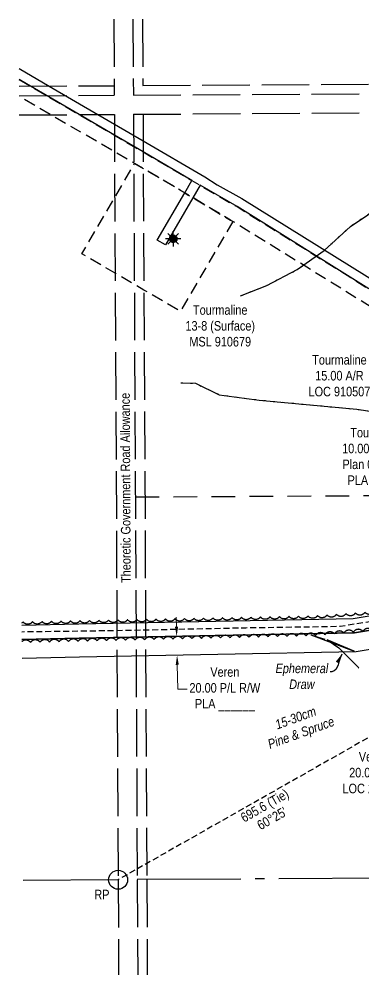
# Model space of a CAD drawing. Extents: x 522678 to 525047, y 5973691 to 5975795.
# Drawn here: x 522739 to 523102, y 5973691 to 5974695 of the extents above; entities that cross this region are included whole.
import ezdxf
from ezdxf.enums import TextEntityAlignment as Align

# ---------------------------------------------------------------- set-up
doc = ezdxf.new("R2010")
doc.units = 0
doc.header["$LTSCALE"] = 5
doc.header["$PDSIZE"] = 10
for name, pattern in [('0', [1, 1, 0]), ('foc-ACCESSROAD', [3.75, 2.5, -1.25]), ('foc-LSD', [8, 5, -3]), ('foc-QUARTERLINE', [33, 25, -3, 2, -3]), ('foc-TIELINE', [1.875, 1.25, -0.625]), ('foc-TOPO-ephemeral', [6.25, 3.125, -0.625, 0.625, -0.625, 0.625, -0.625]), ('foc-UNSURVEYED', [12.5, 10, -2.5]), ('foc-WHEELTRACKS', [2, 0.4, -1.6]), ('UG_PIPE', [1.875, 1.25, -0.625])]:
    doc.linetypes.add(name, pattern=pattern)
doc.layers.get('Defpoints').update_dxf_attribs({"color": 9})
for name, color, linetype in [('35', 37, 'Continuous'), ('AS-PIPE-UG', 44, 'UG_PIPE'), ('C-RW', 13, 'Continuous'), ('F-AR', 190, 'foc-ACCESSROAD'), ('F-RW', 190, 'Continuous'), ('F-WS', 190, 'foc-ACCESSROAD'), ('F-WS-S', 8, 'Continuous'), ('L-BD', 7, 'Continuous'), ('L-QSEC', 8, 'foc-QUARTERLINE'), ('L-ROAD-T', 7, 'Continuous'), ('L-SECTION-LSD', 7, 'foc-LSD'), ('L-TIE', 7, 'foc-TIELINE'), ('L-USEC', 7, 'foc-UNSURVEYED'), ('T-BUSH', 110, '0'), ('T-BUSH-T', 110, 'Continuous'), ('T-DRAW', 143, 'foc-TOPO-ephemeral'), ('T-WATER-P3', 160, 'foc-WHEELTRACKS'), ('T-WATER-T', 170, 'Continuous')]:
    doc.layers.add(name, color=color, linetype=linetype)
for name, color, linetype, lineweight in [('C-AR-T', 13, 'Continuous', 9), ('C-RW-T', 13, 'Continuous', 9), ('F-AR-T', 190, 'Continuous', 9), ('F-RW-T', 190, 'Continuous', 9), ('F-WS-T', 190, 'Continuous', 9)]:
    doc.layers.add(name, color=color, linetype=linetype, lineweight=lineweight)
doc.styles.add('80CG', font='ARIALN.TTF', dxfattribs={"height": 10})
doc.styles.add('80L', font='ARIALN.TTF', dxfattribs={"height": 10})
doc.styles.add('foc-LtypeFont', font='ARIALN.TTF', dxfattribs={"height": 7.35})
doc.styles.get("Standard").update_dxf_attribs({"font": 'ARIALN.TTF'})
doc.linetypes.add('foc-TOPO-flowdirection-NOLINE', pattern='A,0,[">",foc-LtypeFont,S=0.3,R=0,X=0,Y=-0.945],-20,[">",foc-LtypeFont,S=0.3,R=0,X=0,Y=-0.945],0', length=20)
doc.dimstyles.new('Compass 5 000', dxfattribs={"dimscale": 5, "dimtxt": 9, "dimasz": 2, "dimexe": 0.2, "dimexo": 0.0625, "dimgap": 0.5, "dimtad": 0, "dimtih": 1, "dimtoh": 1, "dimzin": 0, "dimdsep": 46, "dimtxsty": '80CG', "dimcen": 0.1, "dimse1": 1, "dimse2": 1, "dimclrd": 256, "dimclrt": 256, "dimaunit": 1, "dimadec": 4, "dimazin": 0, "dimtfac": 0.06, "dimtofl": 0, "dimtmove": 0, "dimatfit": 1, "dimfxl": 0.2, "dimtolj": 1, "dimtzin": 0, "dimlwd": -1, "dimarcsym": 0})

# ---------------------------------------------------------------- blocks, each defined once
blk = doc.blocks.new('GAS')
h = blk.add_hatch(color=255)
h.dxf.hatch_style = 1
edge = h.paths.add_edge_path()
edge.add_arc((0, 0), 0.9, 0, 360)
for p, q in [((-0.81, 0), (-1.62, 0)), ((-0.57, 0.57), (-1.14, 1.14)), ((0, 0.81), (0, 1.62)), ((0.57, 0.57), (1.14, 1.14)), ((1.62, 0), (0.81, 0)), ((-0.57, -0.57), (-1.14, -1.14)), ((0, -0.81), (0, -1.62)), ((1.14, -1.14), (0.57, -0.57))]:
    blk.add_line(p, q)
blk.add_circle((0, 0), 0.8)
blk = doc.blocks.new('*D19')
at = {"layer": 'Defpoints', "color": 0, "transparency": 16777216}
for p in [(523139.3, 5974327.7), (523140.1, 5974325.4), (523154.2, 5974330.6)]:
    blk.add_point(p, dxfattribs=at)
at = {"layer": 'F-AR-T', "transparency": 16777216}
for p, q in [((523162.7, 5974336.4), (523172.1, 5974339.9)), ((523129.9, 5974324.2), (523120.5, 5974320.7)), ((523120.5, 5974320.7), (523110.5, 5974320.7))]:
    blk.add_line(p, q, dxfattribs=at)
for points in [[(523162.1, 5974338), (523163.3, 5974334.9), (523153.3, 5974332.9)], [(523129.3, 5974325.7), (523130.5, 5974322.6), (523139.3, 5974327.7)]]:
    blk.add_solid(points, dxfattribs=at)
at = {"layer": 'F-AR-T', "transparency": 16777216, "insert": (523076.2, 5974320.7), "char_height": 10, "attachment_point": 5, "style": '80CG'}
blk.add_mtext('\\A1;Tourmaline\\P15.00 A/R\\PLOC 910507', dxfattribs=at)
blk = doc.blocks.new('*D20')
at = {"layer": 'Defpoints', "color": 0, "transparency": 16777216}
for p in [(523193.8, 5974253.2), (523184.5, 5974249.7), (523186.7, 5974243.8)]:
    blk.add_point(p, dxfattribs=at)
at = {"layer": 'F-RW-T', "transparency": 16777216}
for p, q in [((523205.4, 5974250.8), (523214.8, 5974254.3)), ((523165.4, 5974235.9), (523155.4, 5974235.9)), ((523177.3, 5974240.3), (523165.4, 5974235.9))]:
    blk.add_line(p, q, dxfattribs=at)
for points in [[(523204.8, 5974252.4), (523206, 5974249.3), (523196, 5974247.3)], [(523176.7, 5974241.9), (523177.9, 5974238.7), (523186.7, 5974243.8)]]:
    blk.add_solid(points, dxfattribs=at)
at = {"layer": 'F-RW-T', "transparency": 16777216, "insert": (523116.3, 5974235.9), "char_height": 10, "attachment_point": 5, "style": '80CG'}
blk.add_mtext('\\A1;Tourmaline\\P10.00 P/L R/W\\PPlan 082 7439\\PPLA 910406', dxfattribs=at)
blk = doc.blocks.new('*D27')
at = {"layer": 'C-AR-T', "transparency": 16777216}
for p, q in [((523156.2, 5973901.2), (523146.2, 5973903.6)), ((523195.1, 5973891.9), (523204.8, 5973889.5))]:
    blk.add_line(p, q, dxfattribs=at)
for points in [[(523156.6, 5973902.8), (523155.8, 5973899.6), (523165.9, 5973898.8)], [(523195.5, 5973893.5), (523194.7, 5973890.2), (523185.4, 5973894.2)]]:
    blk.add_solid(points, dxfattribs=at)
at = {"layer": 'Defpoints', "color": 0, "transparency": 16777216}
for p in [(523183.3, 5973971.5), (523202.8, 5973966.9), (523165.9, 5973898.8)]:
    blk.add_point(p, dxfattribs=at)
at = {"layer": 'C-AR-T', "transparency": 16777216, "insert": (523111.9, 5973903.6), "char_height": 10, "attachment_point": 5, "style": '80CG'}
blk.add_mtext('\\A1;Veren\\P20.00 A/R\\PLOC 231023', dxfattribs=at)
blk = doc.blocks.new('*D29')
at = {"layer": 'C-RW-T', "transparency": 16777216}
for p, q in [((522904.8, 5974056.9), (522904.6, 5974066.9)), ((522905.6, 5974016.9), (522906.1, 5973991.3)), ((522906.1, 5973991.3), (522916.1, 5973991.3))]:
    blk.add_line(p, q, dxfattribs=at)
for points in [[(522906.5, 5974056.9), (522903.2, 5974056.9), (522905, 5974046.9)], [(522907.3, 5974017), (522904, 5974016.9), (522905.4, 5974026.9)]]:
    blk.add_solid(points, dxfattribs=at)
at = {"layer": 'Defpoints', "color": 0, "transparency": 16777216}
for p in [(522951.6, 5974047.8), (522905.4, 5974026.9), (522952, 5974027.9)]:
    blk.add_point(p, dxfattribs=at)
at = {"layer": 'C-RW-T', "transparency": 16777216, "insert": (522955.7, 5973991.3), "char_height": 10, "attachment_point": 5, "style": '80CG'}
blk.add_mtext('\\A1;Veren\\P20.00 P/L R/W\\PPLA ______', dxfattribs=at)

msp = doc.modelspace()

# ---------------------------------------------------------------- linework, layer by layer
at = {"layer": '35', "color": 3}
msp.add_circle((522843.409, 5973791.069), 9.994, dxfattribs=at)
at = {"layer": 'AS-PIPE-UG', "flags": 128}
msp.add_lwpolyline([(523457.102, 5974205.669), (523447.402, 5974202.99), (523438.12, 5974201.544), (523427.698, 5974192.486), (523420.079, 5974185.084), (523417.647, 5974183.213), (523386.647, 5974151.072), (523356.169, 5974115.863), (523327.039, 5974084.843), (523320.415, 5974078.979), (523317.515, 5974076.095), (523315.721, 5974075.284), (523310.608, 5974071.747), (523307.495, 5974070.825), (523303.041, 5974070.505), (523208.258, 5974070.729), (523150.223, 5974069.189), (523077.116, 5974057.122), (522977.648, 5974055.625), (522849.415, 5974052.87), (522742.18, 5974051.422)], dxfattribs=at)
at = {"layer": 'C-RW', "flags": 128}
for points in [[(522742.144, 5974058.686), (522802.014, 5974059.867), (523090.554, 5974065.579), (523147.159, 5974074.984), (523309.269, 5974079.844), (523430.587, 5974209.137), (523471.871, 5974223.273), (523476.727, 5974209.09), (523438.969, 5974196.161), (523315.941, 5974065.046), (523148.619, 5974060.03), (523091.938, 5974050.612), (522802.311, 5974044.879), (522742.218, 5974043.694)], [(522742.218, 5974043.694), (522802.311, 5974044.879), (523091.938, 5974050.612), (523148.619, 5974060.03), (523315.941, 5974065.046), (523438.969, 5974196.161), (523461.466, 5974203.864), (523487.267, 5974174.326), (523765.64, 5974060.807)], [(523765.75, 5974039.175), (523475.331, 5974157.607), (523455.242, 5974180.605), (523450.145, 5974178.86), (523324.837, 5974045.315), (523150.565, 5974040.091), (523093.784, 5974030.656), (522802.707, 5974024.894), (522742.317, 5974023.703)]]:
    msp.add_lwpolyline(points, dxfattribs=at)
at = {"layer": 'F-AR', "flags": 128}
msp.add_lwpolyline([(522739.313, 5974631.908), (522751.227, 5974624.966), (522802.466, 5974595.114), (522839.545, 5974573.511), (522869.79, 5974555.889), (522921.116, 5974525.985), (522929.75, 5974520.953), (522968.483, 5974498.385), (523107.281, 5974411.976), (523128.746, 5974398.614), (523137.818, 5974374.369), (523203.907, 5974197.743), (523204.362, 5974196.125), (523188.649, 5974195.66), (523188.063, 5974197.273), (523116.483, 5974388.574), (522964.023, 5974482.832), (522961.723, 5974484.222), (522922.071, 5974507.774), (522917.242, 5974510.641), (522913.517, 5974512.944), (522908.773, 5974515.875), (522869.877, 5974538.45), (522860.757, 5974543.742), (522839.632, 5974556.003), (522772.542, 5974594.935), (522739.401, 5974614.168)], dxfattribs=at)
at = {"layer": 'F-RW'}
for points in [[(522739.256, 5974643.507), (522770.877, 5974625.083), (522822.117, 5974595.231), (522839.488, 5974585.111), (522869.733, 5974567.488), (522934.782, 5974529.588), (522947.681, 5974521.391), (522973.621, 5974506.958), (523136.914, 5974405.301)], [(523107.281, 5974411.976), (522968.483, 5974498.385), (522929.75, 5974520.953), (522922.071, 5974507.774), (522893.134, 5974458.104), (522884.497, 5974463.136), (522913.517, 5974512.944), (522921.116, 5974525.985), (522869.79, 5974555.889), (522839.545, 5974573.511), (522802.466, 5974595.114), (522751.227, 5974624.966), (522739.313, 5974631.908)]]:
    msp.add_lwpolyline(points, dxfattribs=at)
at = {"layer": 'F-WS', "flags": 128}
msp.add_lwpolyline([(522964.023, 5974482.832), (522908.927, 5974388.387), (522870.507, 5974410.806), (522840.261, 5974428.456), (522805.377, 5974448.812), (522839.869, 5974507.936), (522860.757, 5974543.742), (522869.877, 5974538.45), (522908.773, 5974515.875), (522913.517, 5974512.944), (522917.242, 5974510.641), (522922.071, 5974507.774), (522961.723, 5974484.222), (522964.023, 5974482.832)], close=True, dxfattribs=at)
at = {"layer": 'L-QSEC'}
for p, q in [((522843.409, 5973791.07), (522743.468, 5973790.479)), ((523632.402, 5973795.739), (522863.517, 5973791.188))]:
    msp.add_line(p, q, dxfattribs=at)
at = {"layer": 'L-SECTION-LSD', "flags": 128}
msp.add_lwpolyline([(522861.531, 5974193.324), (523664.994, 5974198.067)], dxfattribs=at)
at = {"layer": 'L-TIE', "flags": 128}
msp.add_lwpolyline([(523448.042, 5974134.156), (522843.409, 5973791.069)], dxfattribs=at)
at = {"layer": 'L-USEC'}
for p, q in [((522838.946, 5974695.286), (522839.339, 5974615.443)), ((522859.054, 5974695.404), (522859.447, 5974615.561)), ((522869.108, 5974695.463), (522869.451, 5974625.674)), ((522739.348, 5974624.908), (522839.26, 5974625.497)), ((522839.26, 5974625.497), (522839.289, 5974625.497)), ((522869.451, 5974625.674), (523662.759, 5974630.35)), ((522739.398, 5974614.854), (522839.319, 5974615.442)), ((522839.319, 5974615.442), (522839.339, 5974615.443)), ((522859.447, 5974615.561), (523662.818, 5974620.296)), ((522739.497, 5974594.746), (522839.438, 5974595.334)), ((522839.438, 5974595.334), (522843.409, 5973791.07)), ((522859.546, 5974595.453), (523662.936, 5974600.188)), ((522859.546, 5974595.453), (522859.546, 5974595.433)), ((522859.546, 5974595.434), (522863.517, 5973791.169)), ((522869.6, 5974595.512), (522869.6, 5974595.483)), ((522869.6, 5974595.483), (522873.571, 5973791.219)), ((522843.409, 5973791.07), (522843.903, 5973691.131)), ((522863.517, 5973791.169), (522864.011, 5973691.25)), ((522873.571, 5973791.219), (522874.065, 5973691.309))]:
    msp.add_line(p, q, dxfattribs=at)
at = {"layer": 'T-BUSH', "flags": 128}
for points in [[(523199.511, 5974090.998, -0.52056705), (523191.415, 5974085.965, -0.52056705), (523181.464, 5974085.039, -0.52056705), (523171.512, 5974084.114, -0.52056705), (523161.561, 5974083.188, -0.52056705), (523151.94, 5974080.518, -0.52056705), (523142.338, 5974077.746, -0.52056705), (523132.736, 5974074.973, -0.52056705), (523122.898, 5974073.529, -0.52056705), (523112.928, 5974072.831, -0.52056705), (523102.959, 5974072.133, -0.52056705), (523092.989, 5974071.435, -0.52056705), (523083.019, 5974070.737, -0.52056705), (523073.049, 5974070.039, -0.52056705), (523063.079, 5974069.341, -0.52056705), (523053.11, 5974068.643, -0.52056705), (523043.123, 5974068.307, -0.52056705), (523033.131, 5974068.1, -0.52056705), (523023.139, 5974067.893, -0.52056705), (523013.147, 5974067.687, -0.52056705), (523003.155, 5974067.48, -0.52056705), (522993.163, 5974067.273, -0.52056705), (522983.171, 5974067.066, -0.52056705), (522973.179, 5974066.86, -0.52056705), (522963.187, 5974066.653, -0.52056705), (522953.195, 5974066.446, -0.52056705), (522943.203, 5974066.239, -0.52056705), (522933.211, 5974066.032, -0.52056705), (522923.218, 5974065.826, -0.52056705), (522913.226, 5974065.619, -0.52056705), (522903.234, 5974065.412, -0.52056705), (522893.242, 5974065.205, -0.52056705), (522883.25, 5974064.999, -0.52056705), (522873.258, 5974064.792, -0.52056705), (522863.266, 5974064.585, -0.52056705), (522853.274, 5974064.378, -0.52056705), (522843.282, 5974064.171, -0.52056705), (522833.29, 5974063.965, -0.52056705), (522823.298, 5974063.758, -0.52056705), (522813.306, 5974063.551, -0.52056705), (522803.313, 5974063.344, -0.52056705), (522793.321, 5974063.138, -0.52056705), (522783.329, 5974062.931, -0.52056705), (522773.337, 5974062.724, -0.52056705), (522763.345, 5974062.517, -0.52056705), (522753.353, 5974062.311, -0.52056705), (522743.361, 5974062.104, -0.07501473), (522742.134, 5974060.759, -0.07501473)], [(523196.341, 5974055.246, 0.52056705), (523190.528, 5974058.185, 0.52056705), (523180.539, 5974057.861, 0.52056705), (523170.55, 5974057.537, 0.52056705), (523160.561, 5974057.212, 0.52056705), (523150.598, 5974056.46, 0.52056705), (523140.642, 5974055.584, 0.52056705), (523130.686, 5974054.708, 0.52056705), (523120.73, 5974053.832, 0.52056705), (523110.775, 5974052.956, 0.52056705), (523100.819, 5974052.08, 0.52056705), (523090.863, 5974051.204, 0.52056705), (523080.907, 5974050.327, 0.52056705), (523070.952, 5974049.451, 0.52056705), (523060.996, 5974048.575, 0.52056705), (523051.04, 5974047.699, 0.52056705), (523041.054, 5974047.371, 0.52056705), (523031.062, 5974047.133, 0.52056705), (523021.071, 5974046.894, 0.52056705), (523011.08, 5974046.655, 0.52056705), (523001.088, 5974046.417, 0.52056705), (522991.097, 5974046.178, 0.52056705), (522981.106, 5974045.939, 0.52056705), (522971.114, 5974045.701, 0.52056705), (522961.123, 5974045.462, 0.52056705), (522951.132, 5974045.223, 0.52056705), (522941.14, 5974044.985, 0.52056705), (522931.149, 5974044.746, 0.52056705), (522921.157, 5974044.507, 0.52056705), (522911.166, 5974044.268, 0.52056705), (522901.175, 5974044.03, 0.52056705), (522891.183, 5974043.791, 0.52056705), (522881.192, 5974043.552, 0.52056705), (522871.201, 5974043.314, 0.52056705), (522861.209, 5974043.075, 0.52056705), (522851.218, 5974042.836, 0.52056705), (522841.226, 5974042.598, 0.52056705), (522831.235, 5974042.359, 0.52056705), (522821.244, 5974042.12, 0.52056705), (522811.252, 5974041.881, 0.52056705), (522801.261, 5974041.643, 0.52056705), (522791.27, 5974041.404, 0.52056705), (522781.278, 5974041.165, 0.52056705), (522771.287, 5974040.927, 0.52056705), (522761.295, 5974040.688, 0.52056705), (522751.304, 5974040.449, 0.44864996), (522742.23, 5974041.292, 0.44864996)]]:
    msp.add_lwpolyline(points, format="xyb", dxfattribs=at)
at = {"layer": 'T-DRAW', "flags": 128}
msp.add_lwpolyline([(523046.012, 5974048.573), (523054.003, 5974046.126), (523063.281, 5974043.251), (523075.53, 5974034.912), (523096.605, 5974013.713)], dxfattribs=at)
at = {"layer": 'T-DRAW', "linetype": 'foc-TOPO-flowdirection-NOLINE', "flags": 128}
msp.add_lwpolyline([(523046.012, 5974048.573), (523091.862, 5974031.166), (523063.281, 5974043.251), (523075.53, 5974034.912), (523096.605, 5974013.713)], dxfattribs=at)
at = {"layer": 'T-WATER-P3', "flags": 128}
for points in [[(522972.253, 5974404.786), (522999.95, 5974415.682), (523031.886, 5974432.356), (523060.306, 5974452.416), (523087.723, 5974477.707), (523125.199, 5974502.743), (523174.242, 5974519.304), (523229.174, 5974549.481), (523276.805, 5974569.316), (523336.094, 5974583.672), (523391.087, 5974587.443), (523428.747, 5974603.031), (523455.239, 5974621.853), (523483.234, 5974648.356), (523507.486, 5974666.683), (523541.678, 5974684.069)], [(522909.513, 5974313.24), (522924.677, 5974312.787), (522949.819, 5974300.82), (522991.643, 5974295.184), (523094.614, 5974285.485), (523151.647, 5974276.992), (523210.289, 5974270.782), (523279.688, 5974259.08), (523325.083, 5974243.275)]]:
    msp.add_lwpolyline(points, dxfattribs=at)
at = {"layer": 'T-WATER-P3', "linetype": 'foc-TOPO-flowdirection-NOLINE', "flags": 128}
for points in [[(522972.253, 5974404.786), (522999.95, 5974415.682), (523031.886, 5974432.356), (523060.306, 5974452.416), (523087.723, 5974477.707), (523125.199, 5974502.743), (523174.242, 5974519.304), (523229.174, 5974549.481), (523276.805, 5974569.316), (523336.094, 5974583.672), (523391.087, 5974587.443), (523428.747, 5974603.031), (523455.239, 5974621.853), (523483.234, 5974648.356), (523507.486, 5974666.683), (523541.678, 5974684.069)], [(522909.513, 5974313.24), (522924.677, 5974312.787), (522949.819, 5974300.82), (522991.643, 5974295.184), (523094.614, 5974285.485), (523151.647, 5974276.992), (523210.289, 5974270.782), (523279.688, 5974259.08), (523325.083, 5974243.275)]]:
    msp.add_lwpolyline(points, dxfattribs=at)

# ---------------------------------------------------------------- block references
at = {"layer": 'F-WS-S', "xscale": 4.997109999999886, "yscale": 4.997109999999886, "zscale": 4.997109999999886}
msp.add_blockref('GAS', (522901.32, 5974464.63), dxfattribs=at)

# ---------------------------------------------------------------- texts
at = {"layer": '35', "color": 3, "lineweight": 30, "flags": 104}
msp.add_attdef('RP', text='RP', height=9.9942, dxfattribs=at).set_placement((522826.357, 5973775.593), align=Align.MIDDLE_CENTER)
at = {"layer": 'F-WS-T', "insert": (522950.808, 5974373.091), "char_height": 9.99422, "width": 72.5819, "attachment_point": 5, "style": '80CG'}
msp.add_mtext('\\A1;Tourmaline\\P13-8 (Surface)\\PMSL 910679', dxfattribs=at)
at = {"layer": 'L-BD', "style": '80L'}
for s, height, p in [('695.6 (Tie)', 9.99422, (522998.214, 5973867.964)), ("60°25'", 9.9942, (523005.242, 5973855.577))]:
    msp.add_text(s, height=height, rotation=29.5688, dxfattribs=at).set_placement(p, align=Align.MIDDLE)
at = {"layer": 'L-ROAD-T', "style": '80L'}
msp.add_text('Theoretic Government Road Allowance', height=9.99422, rotation=90.282914, dxfattribs=at).set_placement((522851.151, 5974202.888), align=Align.MIDDLE_CENTER)
at = {"layer": 'T-BUSH-T', "insert": (522994.082, 5973953.478), "char_height": 9.99422, "attachment_point": 1, "rotation": 20, "style": '80L'}
msp.add_mtext_dynamic_manual_height_columns('\\pxqc;{\\fArial Narrow|b0|i1|c0|p34;15-30cm \\PPine & Spruce}', width=73.00457, gutter_width=47.473, heights=[0], dxfattribs=at)
at = {"layer": 'T-WATER-T', "insert": (523008.727, 5974018.218), "char_height": 10, "attachment_point": 1, "style": '80L'}
msp.add_mtext_dynamic_manual_height_columns('\\pxqc;{\\fArial Narrow|b0|i1|c0|p34;Ephemeral Draw}', width=55.97995, gutter_width=50, heights=[0], dxfattribs=at)

# ---------------------------------------------------------------- dimensions: what is measured, and where the dimension line sits
at = {"layer": 'C-AR-T'}
dim = msp.add_linear_dim(base=(523165.916, 5973898.847), p1=(523202.759, 5973966.854), p2=(523183.305, 5973971.509), angle=166.541862, text='Veren\\P20.00 A/R\\PLOC 231023', dimstyle='Compass 5 000', dxfattribs=at)
dim.commit()
dim.dimension.update_dxf_attribs({"geometry": '*D27', "text_midpoint": (523111.873, 5973903.571), "dimtype": 161})
at = {"layer": 'C-RW-T'}
dim = msp.add_linear_dim(base=(522905.439, 5974026.928), p1=(522951.635, 5974047.835), p2=(522952.031, 5974027.85), angle=271.133989, text='Veren\\P20.00 P/L R/W\\PPLA ______', dimstyle='Compass 5 000', dxfattribs=at)
dim.commit()
dim.dimension.update_dxf_attribs({"geometry": '*D29', "text_midpoint": (522955.684, 5973991.283), "dimtype": 161})
at = {"layer": 'F-AR-T'}
dim = msp.add_aligned_dim(p1=(523154.184, 5974330.629), p2=(523140.132, 5974325.371), distance=-2.445, text='Tourmaline\\P15.00 A/R\\PLOC 910507', dimstyle='Compass 5 000', dxfattribs=at)
dim.commit()
dim.dimension.update_dxf_attribs({"geometry": '*D19', "text_midpoint": (523076.243, 5974320.652)})
at = {"layer": 'F-RW-T'}
dim = msp.add_linear_dim(base=(523186.672, 5974243.806), p1=(523193.83, 5974253.217), p2=(523184.462, 5974249.712), angle=200.514717, text='Tourmaline\\P10.00 P/L R/W\\PPlan 082 7439\\PPLA 910406', dimstyle='Compass 5 000', dxfattribs=at)
dim.commit()
dim.dimension.update_dxf_attribs({"geometry": '*D20', "text_midpoint": (523116.348, 5974235.859), "dimtype": 161})

# ---------------------------------------------------------------- leaders
at = {"layer": 'T-WATER-T', "path_type": 1}
msp.add_leader([(523078.672, 5974028.167), (523068.351, 5974009.657), (523066.53, 5974009.505)], dimstyle='Compass 5 000', override={"dimgap": 0.5, "dimtad": 0}, dxfattribs=at)

doc.saveas('drawing.dxf')
